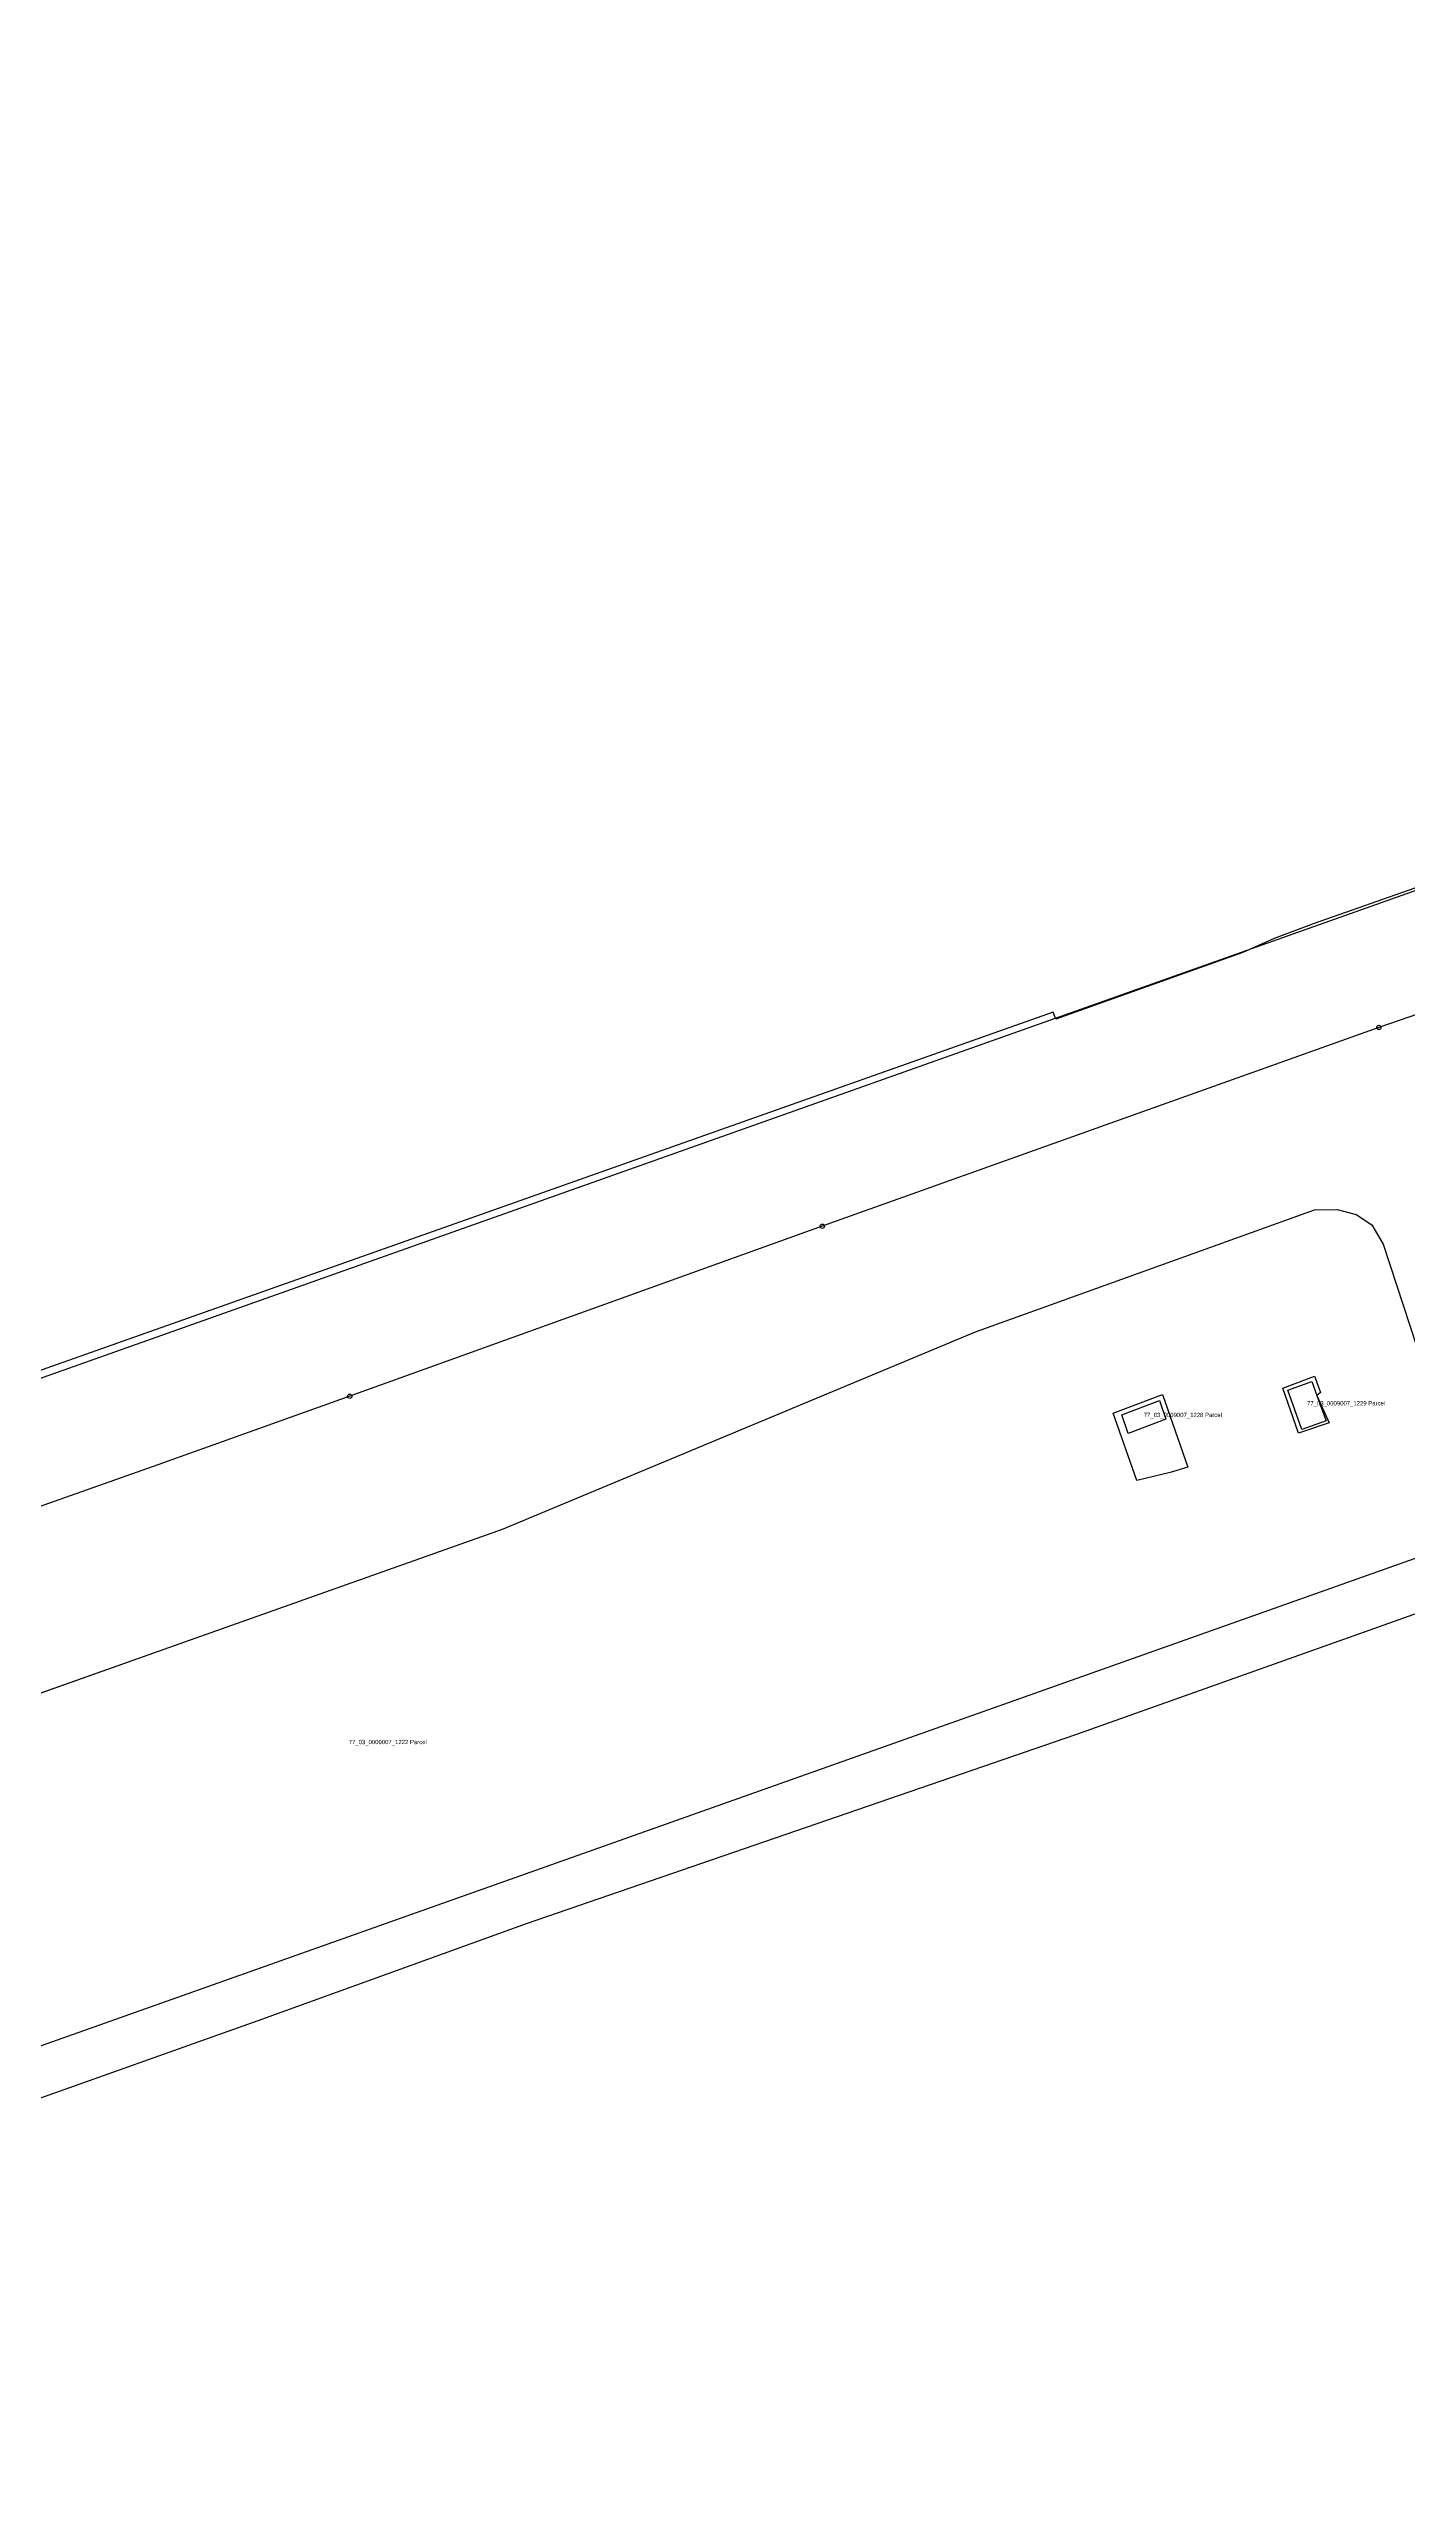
# Model space of a CAD drawing. Extents: x 22911 to 24334, y 8652 to 9234.
# Drawn here: x 23226 to 23541, y 8652 to 9218 of the extents above; entities that cross this region are included whole.
import ezdxf

# ---------------------------------------------------------------- set-up
doc = ezdxf.new("R2010")
doc.units = 0

msp = doc.modelspace()

# ---------------------------------------------------------------- linework, layer by layer
at = {"layer": '77_03_0009007 CadastralBlock', "color": 7}
msp.add_lwpolyline([(23544.09, 9023.69), (23519.39, 9014.99), (23510.17, 9011.49), (23502.87, 9008.25), (23459.47, 8992.79), (23458.87, 8994.45), (23019.55, 8839.15), (23012.75, 8837.43), (22910.57, 8811.59), (22911.33, 8799.75), (22919.11, 8781.07), (22964.15, 8652.37), (23033.69, 8676.99), (23061.97, 8685.23), (23161.27, 8720.39), (23274.37, 8760.63), (23336.67, 8783.11), (23464.13, 8826.95), (23632.43, 8886.79)], dxfattribs=at)
at = {"layer": '77_03_0009007_12 Parcel', "color": 8}
for points in [[(23829.96, 9124.36), (23015.98, 8835.85), (23036.82, 8767.61), (23039.76, 8770.77), (23044.36, 8772.94), (23069.93, 8782), (23069.77, 8782.45), (23074.97, 8784.33), (23075.14, 8783.84), (23084.1, 8787.02), (23083.87, 8787.68), (23083.01, 8790.15), (23093.54, 8793.97), (23094.68, 8790.77), (23139.98, 8806.82), (23138.27, 8811.84), (23147.77, 8815.22), (23149.49, 8810.19), (23250.18, 8845.86)], [(23250.18, 8845.86), (23331.06, 8874.55), (23440.8, 8920.32), (23519.47, 8948.61), (23524.77, 8948.67), (23529.2, 8947.49), (23532.78, 8945.09), (23535.46, 8940.66), (23553.96, 8884.09)], [(23545.05, 8868.52), (23073.32, 8701.34), (23070.41, 8700.84), (23067.2, 8700.72), (23062.93, 8701.46), (23059.07, 8702.9), (23055.97, 8704.93), (23061.98, 8685.24), (23161.26, 8720.38), (23274.36, 8760.62), (23336.66, 8783.11), (23464.11, 8826.94), (23632.41, 8886.78)]]:
    msp.add_lwpolyline(points, dxfattribs=at)
at = {"layer": '77_03_0009007_1222 Parcel', "color": 8}
for points in [[(23331.06, 8874.55), (23440.8, 8920.32), (23519.47, 8948.61), (23524.77, 8948.67), (23529.2, 8947.49), (23532.78, 8945.09), (23535.46, 8940.66), (23553.96, 8884.09)], [(23519.53, 8910.06), (23520.87, 8906.28), (23520.06, 8905.56), (23522.91, 8899.23), (23515.75, 8896.84), (23512.13, 8907.28), (23519.53, 8910.06)], [(23484.22, 8905.76), (23490.07, 8888.91), (23486, 8887.68), (23478.28, 8885.82), (23472.81, 8901.45), (23484.22, 8905.76)], [(23545.05, 8868.52), (23073.32, 8701.34), (23070.41, 8700.84), (23067.2, 8700.72), (23062.93, 8701.46), (23059.07, 8702.9), (23055.97, 8704.93), (23036.83, 8767.61), (23039.76, 8770.77), (23044.36, 8772.94), (23068.81, 8781.6), (23071.78, 8772.96), (23099.39, 8781.61), (23095.96, 8791.22), (23139.04, 8806.48), (23139.98, 8803.71), (23151.47, 8807.5), (23150.42, 8810.51), (23250.18, 8845.86), (23331.06, 8874.55)]]:
    msp.add_lwpolyline(points, dxfattribs=at)
at = {"layer": '77_03_0009007_1228 Parcel', "color": 8}
msp.add_lwpolyline([(23483.53, 8904.36), (23485.02, 8900.05), (23476.25, 8896.72), (23474.76, 8901.03), (23483.53, 8904.36)], dxfattribs=at)
at = {"layer": '77_03_0009007_1229 Parcel', "color": 8}
msp.add_lwpolyline([(23518.89, 8908.78), (23520.06, 8905.56), (23522.2, 8899.64), (23516.53, 8897.7), (23513.34, 8906.77), (23518.89, 8908.78)], dxfattribs=at)
at = {"layer": '77_03_0009007_1230 Construction', "color": 63}
msp.add_lwpolyline([(24178.28, 9217.86), (24108.34, 9191.41), (24000.57, 9154.67), (23915.32, 9124.91), (23869.67, 9109.89), (23757.78, 9069.59), (23626.52, 9022.91), (23582.2, 9007.36), (23534.44, 8990.91), (23405.28, 8944.81), (23295.63, 8905.38), (23250.06, 8889.09), (23174.67, 8862.49), (23070.6, 8826.19), (22947.12, 8782.35)], dxfattribs=at)
for centre in [(23534.44, 8990.91), (23405.28, 8944.81), (23295.63, 8905.38)]:
    msp.add_circle(centre, 0.5, dxfattribs=at)

# ---------------------------------------------------------------- texts
at = {"layer": '77_03_0009007_1222 Parcel', "color": 8}
msp.add_text('77_03_0009007_1222 Parcel', height=1, dxfattribs=at).set_placement((23295.4, 8824.69))
at = {"layer": '77_03_0009007_1228 Parcel', "color": 8}
msp.add_text('77_03_0009007_1228 Parcel', height=1, dxfattribs=at).set_placement((23479.89, 8900.54))
at = {"layer": '77_03_0009007_1229 Parcel', "color": 8}
msp.add_text('77_03_0009007_1229 Parcel', height=1, dxfattribs=at).set_placement((23517.77, 8903.24))

doc.saveas('drawing.dxf')
